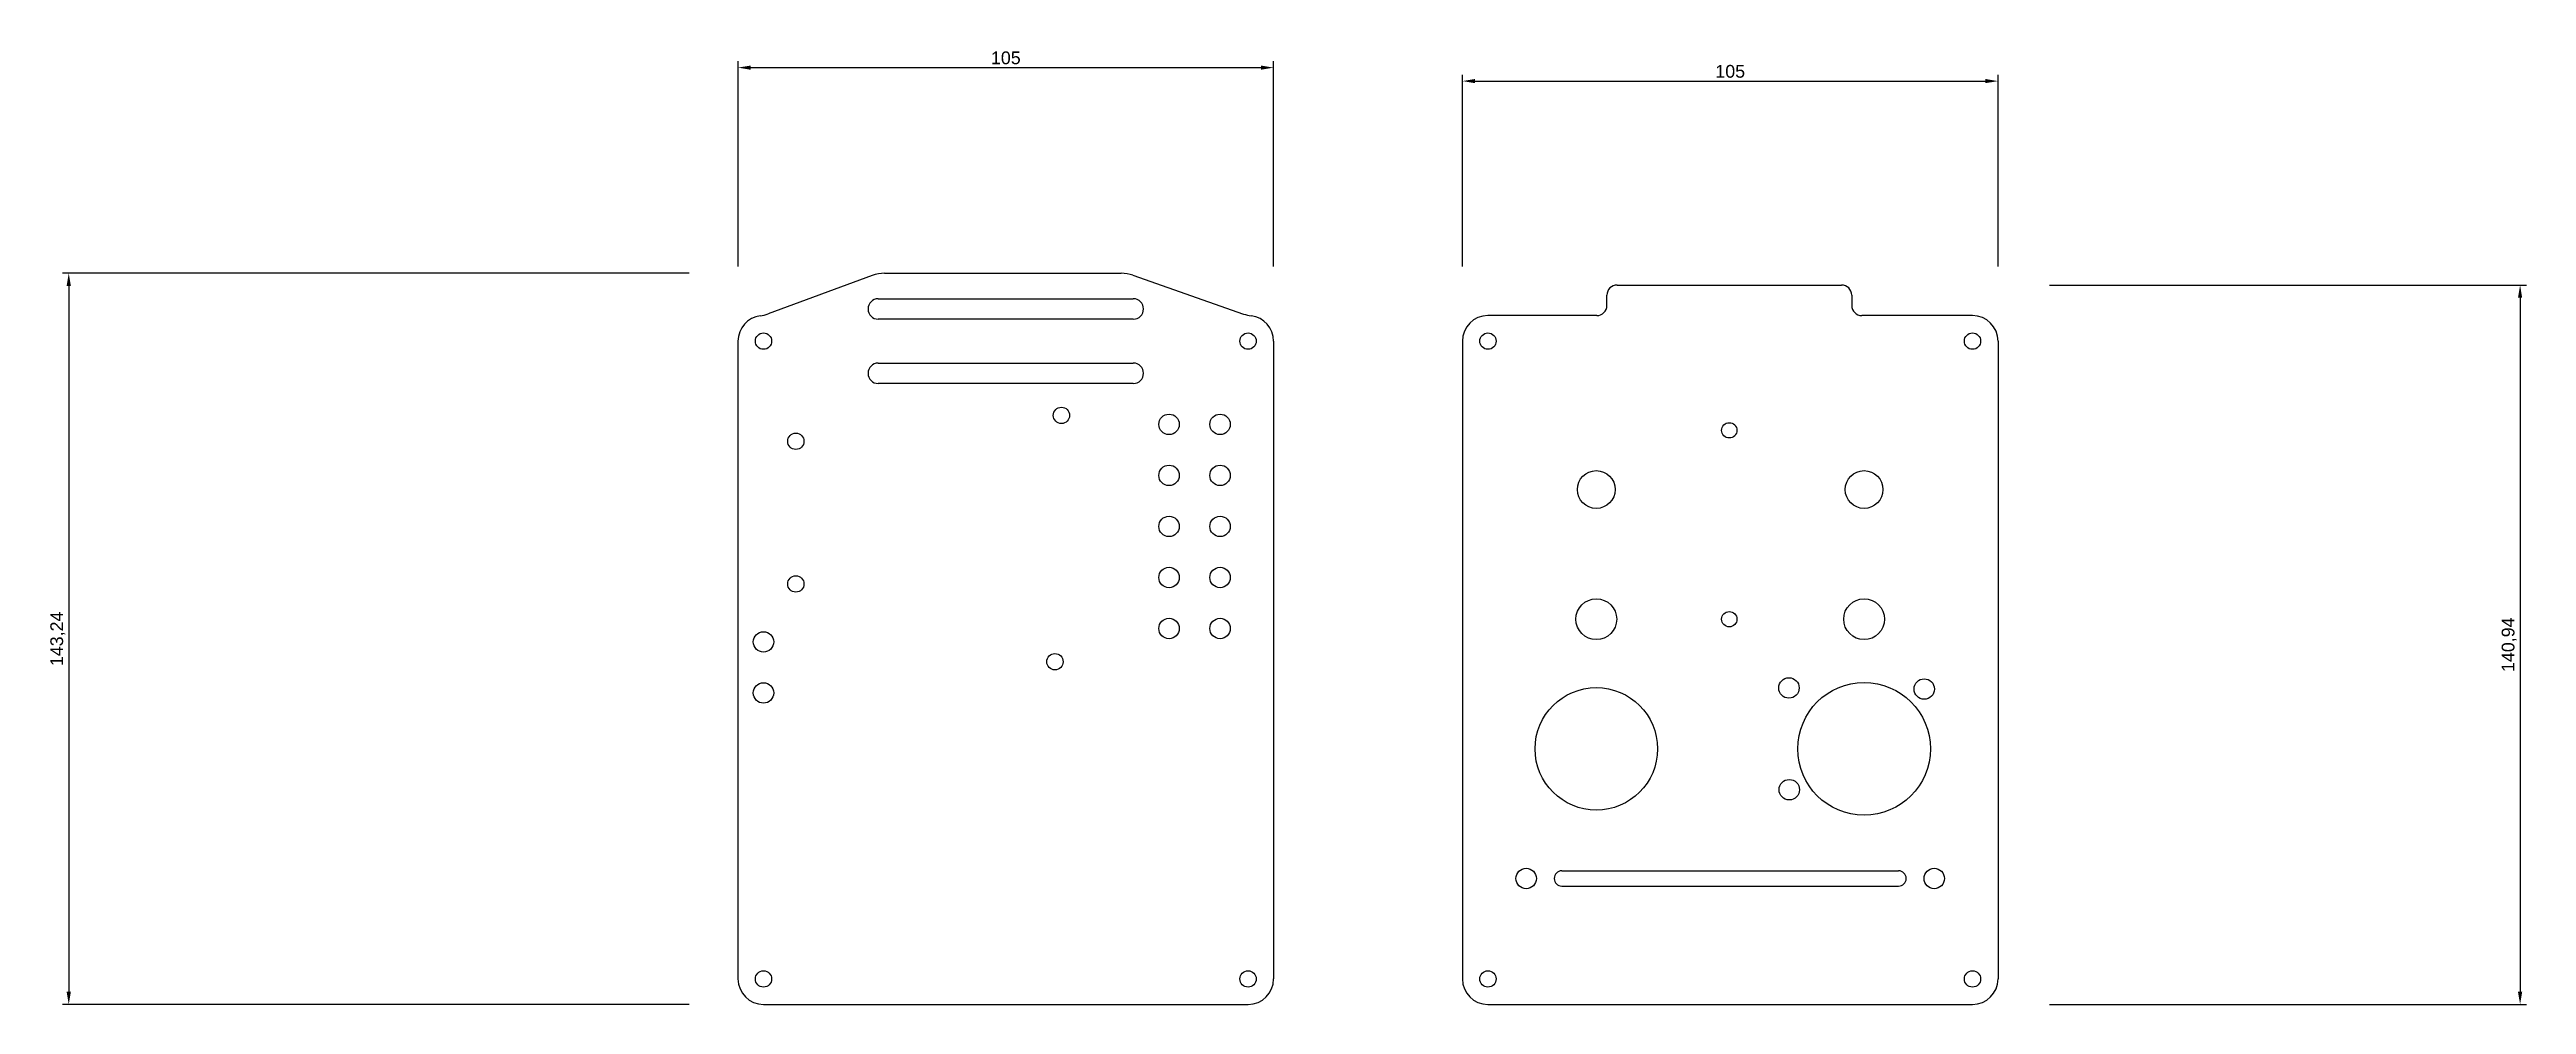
# Model space of a CAD drawing. Header units: millimetres. Extents: x -122 to 363, y 10 to 197.
import ezdxf

# ---------------------------------------------------------------- set-up
doc = ezdxf.new("R2010")
doc.units = ezdxf.units.MM
doc.layers.add('cv-sand1', color=7, linetype='Continuous')
doc.layers.add('cv-sand2', color=7, linetype='Continuous')
doc.styles.get("Standard").update_dxf_attribs({"font": 'arial.ttf'})
doc.dimstyles.new('ISO-25', dxfattribs={"dimtxt": 2.5, "dimasz": 2.5, "dimexe": 1.25, "dimexo": 0.625, "dimtad": 1, "dimtxsty": 'Standard', "dimcen": 2.5, "dimadec": 0, "dimazin": 0, "dimtfac": 1, "dimtmove": 0, "dimatfit": 3, "dimfxl": 1, "dimarcsym": 0})

# ---------------------------------------------------------------- blocks, each defined once
blk = doc.blocks.new('*D4')
at = {"layer": 'cv-sand1', "color": 0, "lineweight": -2, "transparency": 16777216}
for p, q in [((3.29, 153.16), (-119.57, 153.16)), ((-118.32, 150.66), (-118.32, 12.42)), ((3.29, 9.92), (-119.57, 9.92))]:
    blk.add_line(p, q, dxfattribs=at)
at = {"layer": 'cv-sand1', "color": 0, "transparency": 16777216}
for points in [[(-118.74, 150.66), (-117.9, 150.66), (-118.32, 153.16)], [(-118.74, 12.42), (-117.9, 12.42), (-118.32, 9.92)]]:
    blk.add_solid(points, dxfattribs=at)
at = {"layer": 'Defpoints', "color": 0, "transparency": 16777216}
for p in [(3.92, 153.16), (-118.32, 9.92), (3.92, 9.92)]:
    blk.add_point(p, dxfattribs=at)
at = {"layer": 'cv-sand1', "color": 0, "transparency": 16777216, "insert": (-120.45, 81.54), "char_height": 2.5, "attachment_point": 5, "rotation": 90}
blk.add_mtext('143,24', dxfattribs=at)
blk = doc.blocks.new('*D5')
at = {"layer": 'cv-sand1', "color": 0, "lineweight": -2, "transparency": 16777216}
for p, q in [((270.01, 150.86), (363.49, 150.86)), ((362.24, 148.36), (362.24, 12.42)), ((270.01, 9.92), (363.49, 9.92))]:
    blk.add_line(p, q, dxfattribs=at)
at = {"layer": 'cv-sand1', "color": 0, "transparency": 16777216}
for points in [[(361.82, 148.36), (362.65, 148.36), (362.24, 150.86)], [(361.82, 12.42), (362.65, 12.42), (362.24, 9.92)]]:
    blk.add_solid(points, dxfattribs=at)
at = {"layer": 'Defpoints', "color": 0, "transparency": 16777216}
for p in [(269.38, 150.86), (269.38, 9.92), (362.24, 9.92)]:
    blk.add_point(p, dxfattribs=at)
at = {"layer": 'cv-sand1', "color": 0, "transparency": 16777216, "insert": (360.11, 80.39), "char_height": 2.5, "attachment_point": 5, "rotation": 90}
blk.add_mtext('140,94', dxfattribs=at)
blk = doc.blocks.new('*D6')
at = {"layer": 'cv-sand1', "color": 0, "lineweight": -2, "transparency": 16777216}
for p, q in [((12.88, 154.46), (12.88, 194.7)), ((117.88, 154.46), (117.88, 194.7)), ((15.38, 193.45), (115.38, 193.45))]:
    blk.add_line(p, q, dxfattribs=at)
at = {"layer": 'cv-sand1', "color": 0, "transparency": 16777216}
for points in [[(15.38, 193.86), (15.38, 193.03), (12.88, 193.45)], [(115.38, 193.86), (115.38, 193.03), (117.88, 193.45)]]:
    blk.add_solid(points, dxfattribs=at)
at = {"layer": 'Defpoints', "color": 0, "transparency": 16777216}
for p in [(117.88, 193.45), (12.88, 153.84), (117.88, 153.84)]:
    blk.add_point(p, dxfattribs=at)
at = {"layer": 'cv-sand1', "color": 0, "transparency": 16777216, "insert": (65.38, 195.35), "char_height": 2.5, "attachment_point": 5}
blk.add_mtext('105', dxfattribs=at)
blk = doc.blocks.new('*D7')
at = {"layer": 'cv-sand1', "color": 0, "lineweight": -2, "transparency": 16777216}
for p, q in [((154.89, 154.46), (154.89, 192.06)), ((157.39, 190.81), (257.39, 190.81)), ((259.89, 154.46), (259.89, 192.06))]:
    blk.add_line(p, q, dxfattribs=at)
at = {"layer": 'cv-sand1', "color": 0, "transparency": 16777216}
for points in [[(157.39, 191.23), (157.39, 190.4), (154.89, 190.81)], [(257.39, 191.23), (257.39, 190.4), (259.89, 190.81)]]:
    blk.add_solid(points, dxfattribs=at)
at = {"layer": 'Defpoints', "color": 0, "transparency": 16777216}
for p in [(259.89, 190.81), (154.89, 153.84), (259.89, 153.84)]:
    blk.add_point(p, dxfattribs=at)
at = {"layer": 'cv-sand1', "color": 0, "transparency": 16777216, "insert": (207.39, 192.71), "char_height": 2.5, "attachment_point": 5}
blk.add_mtext('105', dxfattribs=at)

msp = doc.modelspace()

# ---------------------------------------------------------------- linework, layer by layer
at = {"layer": 'cv-sand1', "color": 5}
for p, q in [((39.205, 152.731), (18.793, 145.201)), ((41.628, 153.163), (87.981, 153.163)), ((90.294, 152.77), (112.001, 145.17))]:
    msp.add_line(p, q, dxfattribs=at)
at = {"layer": 'cv-sand1', "color": 5, "linetype": 'ByBlock'}
for p, q in [((40.378, 148.163), (90.378, 148.163)), ((90.378, 144.163), (40.378, 144.163)), ((12.878, 139.863), (12.878, 14.919)), ((117.878, 139.863), (117.878, 14.919)), ((40.378, 135.563), (90.378, 135.563)), ((90.378, 131.563), (40.378, 131.563)), ((17.878, 9.919), (112.878, 9.919))]:
    msp.add_line(p, q, dxfattribs=at)
for centre, radius in [((17.878, 139.863), 1.6), ((112.878, 139.863), 1.6), ((76.287, 125.323), 1.6), ((24.217, 120.243), 1.6), ((97.378, 123.563), 2), ((107.378, 123.563), 2), ((97.378, 113.563), 2), ((107.378, 113.563), 2), ((97.378, 103.563), 2), ((107.378, 103.563), 2), ((24.217, 92.303), 1.6), ((97.378, 93.563), 2), ((107.378, 93.563), 2), ((17.878, 80.941), 2), ((97.378, 83.563), 2), ((107.378, 83.563), 2), ((75.017, 77.063), 1.6), ((17.878, 70.941), 2), ((17.878, 14.919), 1.6), ((112.878, 14.919), 1.6)]:
    msp.add_circle(centre, radius, dxfattribs=at)
at = {"layer": 'cv-sand1', "color": 5}
for centre, start, end in [((41.628, 146.163), 90, 110.24846), ((87.981, 146.163), 70.70412, 90), ((16.37, 151.768), 277.21798, 290.24846), ((114.314, 151.777), 250.70412, 263.12509)]:
    msp.add_arc(centre, 7, start, end, dxfattribs=at)
at = {"layer": 'cv-sand1', "color": 5, "linetype": 'ByBlock'}
for centre, radius, start, end in [((40.378, 146.163), 2, 90, 270), ((90.378, 146.163), 2, 270, 90), ((17.878, 139.863), 5, 97.21798, 180), ((112.878, 139.863), 5, 0, 83.12509), ((40.378, 133.563), 2, 90, 270), ((90.378, 133.563), 2, 270, 90), ((17.878, 14.919), 5, 180, 270), ((112.878, 14.919), 5, 270, 0)]:
    msp.add_arc(centre, radius, start, end, dxfattribs=at)
at = {"layer": 'cv-sand2', "color": 5, "linetype": 'ByBlock'}
for p, q in [((185.213, 150.863), (229.213, 150.863)), ((183.213, 146.863), (183.213, 148.863)), ((231.213, 148.863), (231.213, 146.863)), ((181.213, 144.863), (159.889, 144.863)), ((254.889, 144.863), (233.213, 144.863)), ((154.889, 139.863), (154.889, 14.919)), ((259.889, 139.863), (259.889, 14.919)), ((159.889, 9.919), (254.889, 9.919))]:
    msp.add_line(p, q, dxfattribs=at)
at = {"layer": 'cv-sand2', "color": 5}
for p, q in [((174.389, 36.091), (240.389, 36.091)), ((174.389, 33.091), (240.389, 33.091))]:
    msp.add_line(p, q, dxfattribs=at)
at = {"layer": 'cv-sand2', "color": 5, "linetype": 'ByBlock'}
for centre, radius in [((159.889, 139.863), 1.6), ((254.889, 139.863), 1.6), ((181.139, 110.791), 3.7), ((233.639, 110.791), 3.7), ((181.139, 85.391), 4), ((233.639, 85.391), 4), ((218.905, 71.919), 2), ((245.426, 71.708), 2), ((218.975, 51.993), 2), ((167.389, 34.591), 2), ((247.389, 34.591), 2), ((159.889, 14.919), 1.6), ((254.889, 14.919), 1.6)]:
    msp.add_circle(centre, radius, dxfattribs=at)
at = {"layer": 'cv-sand2', "color": 5}
for centre, radius in [((207.213, 122.391), 1.5), ((207.213, 85.391), 1.5), ((233.639, 59.991), 13), ((181.139, 59.991), 12)]:
    msp.add_circle(centre, radius, dxfattribs=at)
at = {"layer": 'cv-sand2', "color": 5, "linetype": 'ByBlock'}
for centre, radius, start, end in [((185.213, 148.863), 2, 90, 180), ((229.213, 148.863), 2, 0, 90), ((181.213, 146.863), 2, 270, 0), ((233.213, 146.863), 2, 180, 270), ((159.889, 139.863), 5, 90, 180), ((254.889, 139.863), 5, 0, 90), ((174.389, 34.591), 1.5, 90, 270), ((240.389, 34.591), 1.5, 270, 90), ((159.889, 14.919), 5, 180, 270), ((254.889, 14.919), 5, 270, 0)]:
    msp.add_arc(centre, radius, start, end, dxfattribs=at)

# ---------------------------------------------------------------- dimensions: what is measured, and where the dimension line sits
at = {"layer": 'cv-sand1'}
for base, p1, p2, picture, middle in [((117.878, 193.445), (12.878, 153.837), (117.878, 153.837), '*D6', (65.378, 195.347)), ((259.889, 190.812), (154.889, 153.837), (259.889, 153.837), '*D7', (207.389, 192.713))]:
    dim = msp.add_linear_dim(base=base, p1=p1, p2=p2, dimstyle='ISO-25', dxfattribs=at)
    dim.commit()
    dim.dimension.update_dxf_attribs({"geometry": picture, "text_midpoint": middle})
for base, p1, p2, picture, middle in [((-118.319, 9.919), (3.916, 153.163), (3.916, 9.919), '*D4', (-120.446, 81.541)), ((362.236, 9.919), (269.382, 150.863), (269.382, 9.919), '*D5', (360.109, 80.391))]:
    dim = msp.add_linear_dim(base=base, p1=p1, p2=p2, angle=90, dimstyle='ISO-25', dxfattribs=at)
    dim.commit()
    dim.dimension.update_dxf_attribs({"geometry": picture, "text_midpoint": middle})

doc.saveas('drawing.dxf')
